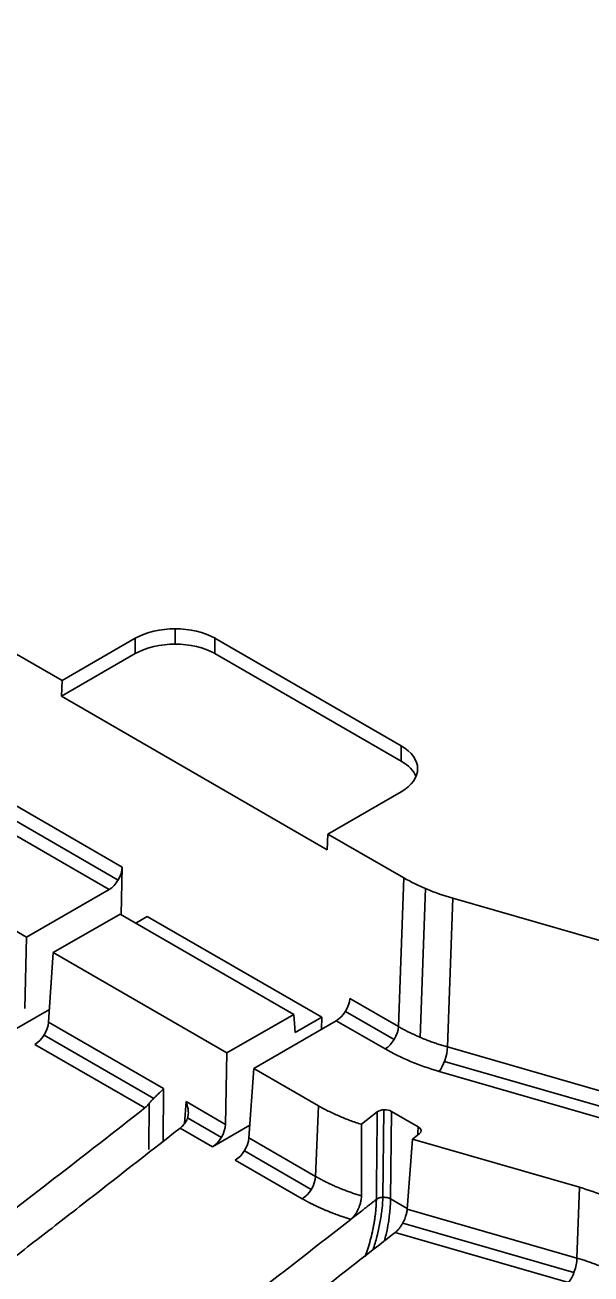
# Model space of a CAD drawing. Header units: millimetres. Extents: x 256 to 2096, y 1004 to 2403.
# Drawn here: x 1895.5 to 1925.6, y 1348.2 to 1414.6 of the extents above; entities that cross this region are included whole.
import ezdxf

# ---------------------------------------------------------------- set-up
doc = ezdxf.new("R2010")
doc.units = ezdxf.units.MM
doc.layers.add('1', color=7, linetype='Continuous', true_color=0xffffff)

msp = doc.modelspace()

# ---------------------------------------------------------------- linework, layer by layer
at = {"layer": '1', "color": 7, "linetype": 'Continuous', "lineweight": 35}
for p, q in [((1775.65, 1442.012), (1900.688, 1369.821)), ((1899.996, 1368.624), (1774.923, 1440.835)), ((1900.475, 1369.126), (1775.412, 1441.331)), ((1897.496, 1379.741), (1889.011, 1384.64)), ((1903.507, 1382.493), (1903.507, 1381.677)), ((1901.385, 1381.986), (1897.496, 1379.741)), ((1901.385, 1381.986), (1901.385, 1381.169)), ((1905.628, 1381.986), (1905.628, 1381.169)), ((1915.527, 1376.27), (1905.628, 1381.986)), ((1901.385, 1381.169), (1897.459, 1378.903)), ((1915.527, 1375.454), (1905.628, 1381.169)), ((1897.496, 1379.741), (1897.459, 1378.903)), ((1911.601, 1370.738), (1897.459, 1378.903)), ((1915.527, 1376.27), (1915.527, 1375.454)), ((1911.638, 1371.576), (1915.527, 1373.821)), ((1911.638, 1371.576), (1911.601, 1370.738)), ((1915.677, 1369.244), (1911.638, 1371.576)), ((1900.633, 1367.291), (1900.688, 1369.821)), ((1915.385, 1361.336), (1915.677, 1369.244)), ((1895.604, 1366.088), (1899.996, 1368.624)), ((1916.54, 1360.763), (1916.832, 1368.671)), ((1918.285, 1368.159), (1917.993, 1360.25)), ((1929.585, 1364.897), (1918.285, 1368.159)), ((1900.581, 1367.32), (1897.025, 1365.268)), ((1909.819, 1361.987), (1900.581, 1367.32)), ((1901.411, 1366.841), (1902.024, 1367.195)), ((1911.307, 1361.835), (1902.024, 1367.195)), ((1893.991, 1367.019), (1895.604, 1366.088)), ((1895.521, 1362.291), (1895.604, 1366.088)), ((1897.025, 1365.268), (1896.777, 1361.566)), ((1897.025, 1365.268), (1906.264, 1359.934)), ((1912.804, 1362.826), (1915.385, 1361.336)), ((1894.829, 1361.094), (1896.822, 1362.244)), ((1906.264, 1359.934), (1909.819, 1361.987)), ((1909.819, 1361.987), (1909.886, 1361.015)), ((1909.886, 1361.015), (1911.307, 1361.835)), ((1911.307, 1361.835), (1911.293, 1361.197)), ((1912.566, 1362.145), (1915.159, 1360.648)), ((1896.777, 1361.566), (1902.893, 1358.035)), ((1912.077, 1361.649), (1907.685, 1359.113)), ((1914.675, 1360.149), (1912.077, 1361.649)), ((1902.368, 1357.519), (1896.538, 1360.885)), ((1901.901, 1357.01), (1896.049, 1360.389)), ((1906.181, 1356.137), (1906.264, 1359.934)), ((1917.993, 1360.25), (1929.293, 1356.989)), ((1907.685, 1359.113), (1907.436, 1355.412)), ((1907.685, 1359.113), (1911.126, 1357.127)), ((1917.836, 1359.486), (1929.135, 1356.224)), ((1917.545, 1358.955), (1928.844, 1355.693)), ((1902.871, 1355.231), (1902.893, 1358.035)), ((1902.128, 1357.252), (1902.11, 1354.805)), ((1904.013, 1356.187), (1904.092, 1357.343)), ((1904.092, 1357.343), (1906.181, 1356.137)), ((1910.977, 1353.368), (1911.126, 1357.127)), ((1905.968, 1355.441), (1904.172, 1356.478)), ((1914.26, 1356.796), (1913.415, 1356.138)), ((1914.557, 1352.254), (1914.605, 1356.911)), ((1914.969, 1352.174), (1915.018, 1356.828)), ((1915.018, 1356.828), (1916.441, 1356.006)), ((1905.489, 1354.939), (1903.77, 1355.932)), ((1905.489, 1354.939), (1907.482, 1356.09)), ((1907.436, 1355.412), (1910.977, 1353.368)), ((1916.135, 1355.352), (1915.851, 1351.629)), ((1916.489, 1355.629), (1916.135, 1355.352)), ((1925.019, 1352.788), (1916.135, 1355.352)), ((1910.751, 1352.68), (1907.198, 1354.731)), ((1910.267, 1352.18), (1906.709, 1354.235)), ((1924.88, 1349.023), (1925.019, 1352.788)), ((1914.969, 1352.174), (1915.853, 1351.662)), ((1915.851, 1351.629), (1924.88, 1349.023)), ((1924.723, 1348.259), (1915.615, 1350.888)), ((1915.214, 1350.388), (1924.431, 1347.727))]:
    msp.add_line(p, q, dxfattribs=at)
for centre, major_axis, ratio, start_param, end_param in [((1903.507, 1380.761), (3, 0), 0.57735, 0.785398, 2.356194), ((1903.507, 1379.945), (3, 0), 0.57735, 0.785398, 2.356194), ((1913.406, 1375.046), (3, 0), 0.57735, 5.497787, 7.068583), ((1913.406, 1374.229), (3, 0), 0.57735, 0.237926, 0.785398), ((1899.977, 1369.455), (0.482, 0.882), 0.59226, 3.913197, 5.431634), ((1922.79, 1373.354), (10.055, 0.012), 0.577606, 3.925877, 4.247183), ((1912.095, 1362.459), (0.522, 0.859), 0.562044, 3.939413, 5.457849), ((1896.068, 1361.199), (0.522, 0.859), 0.562044, 3.939413, 5.457849), ((1914.675, 1360.969), (0.502, 0.87), 0.57735, 3.926991, 5.445425), ((1917.545, 1359.775), (-0.279, -0.966), 0.365148, 0.668964, 2.187398), ((1914.663, 1356.622), (0.503, 0), 0.578764, 0.786042, 2.501891), ((1905.47, 1355.771), (0.482, 0.882), 0.59226, 3.913197, 5.431634), ((1916.085, 1355.801), (0.503, 0.001), 0.576477, 5.644973, 7.066619), ((1906.727, 1355.045), (0.522, 0.859), 0.562044, 3.939413, 5.457849), ((1910.267, 1353.001), (0.502, 0.87), 0.57735, 3.926991, 5.445427), ((1920.515, 1347.592), (10.055, 0.012), 0.577606, 0.784284, 1.10559), ((1924.431, 1348.548), (0.279, 0.966), 0.365148, 3.810554, 5.328995)]:
    msp.add_ellipse(centre, major_axis=major_axis, ratio=ratio, start_param=start_param, end_param=end_param, dxfattribs=at)
for points, weights in [([(1917.993, 1360.25), (1917.03, 1360.528), (1916.146, 1360.896), (1915.385, 1361.336)], [0.999999131229, 0.999999132221, 0.999999132221, 0.999999131229]), ([(1913.415, 1352.333), (1912.512, 1352.605), (1911.698, 1352.951), (1910.977, 1353.368)], [0.999999511134, 0.99999951173, 0.999999511833, 0.999999511445]), ([(1927.489, 1347.937), (1926.727, 1348.376), (1925.843, 1348.744), (1924.88, 1349.023)], [1.00000071154, 1.00000071073, 1.00000071073, 1.00000071154])]:
    msp.add_rational_spline(points, weights, degree=3, dxfattribs=at)
for points in [[(1914.675, 1360.149), (1915.094, 1359.907), (1915.546, 1359.685), (1916.027, 1359.485)], [(1916.027, 1359.485), (1916.507, 1359.285), (1917.015, 1359.107), (1917.545, 1358.955)], [(1902.128, 1357.252), (1902.105, 1357.219), (1902.056, 1357.158), (1901.979, 1357.076), (1901.927, 1357.031), (1901.901, 1357.01)], [(1914.259, 1356.796), (1914.243, 1355.246), (1914.227, 1353.696), (1914.211, 1352.146)], [(1916.441, 1356.006), (1916.431, 1355.86), (1916.421, 1355.713), (1916.41, 1355.567)], [(1913.415, 1351.523), (1913.228, 1351.377), (1913.04, 1351.231), (1912.853, 1351.085)]]:
    msp.add_open_spline(points, degree=3, dxfattribs=at)
for points, knots in [([(1902.128, 1357.252), (1902.157, 1357.291), (1902.189, 1357.329), (1902.232, 1357.378), (1902.241, 1357.387), (1902.259, 1357.407), (1902.268, 1357.416), (1902.295, 1357.445), (1902.313, 1357.463), (1902.349, 1357.5), (1902.368, 1357.518), (1902.395, 1357.546), (1902.404, 1357.555), (1902.423, 1357.572), (1902.432, 1357.581), (1902.477, 1357.625), (1902.513, 1357.659), (1902.581, 1357.724), (1902.615, 1357.756), (1902.663, 1357.802), (1902.679, 1357.818), (1902.71, 1357.847), (1902.725, 1357.862), (1902.768, 1357.905), (1902.795, 1357.932), (1902.834, 1357.972), (1902.852, 1357.991), (1902.87, 1358.01), (1902.882, 1358.023), (1902.887, 1358.029), (1902.893, 1358.035)], [0, 0, 0, 0, 0.125, 0.125, 0.15625, 0.15625, 0.1875, 0.1875, 0.25, 0.25, 0.3125, 0.3125, 0.34375, 0.34375, 0.375, 0.375, 0.5, 0.5, 0.625, 0.625, 0.6875, 0.6875, 0.75, 0.75, 0.875, 0.875, 0.9375, 0.96875, 0.96875, 1, 1, 1, 1]), ([(1904.092, 1357.343), (1904.096, 1357.332), (1904.1, 1357.322), (1904.108, 1357.301), (1904.119, 1357.269), (1904.13, 1357.237), (1904.15, 1357.173), (1904.162, 1357.13), (1904.182, 1357.042), (1904.191, 1356.998), (1904.2, 1356.931), (1904.203, 1356.908), (1904.207, 1356.863), (1904.208, 1356.84), (1904.211, 1356.773), (1904.211, 1356.728), (1904.205, 1356.639), (1904.199, 1356.595), (1904.188, 1356.54), (1904.186, 1356.529), (1904.18, 1356.507), (1904.177, 1356.496), (1904.168, 1356.464), (1904.161, 1356.443), (1904.138, 1356.381), (1904.118, 1356.342), (1904.095, 1356.304)], [0, 0, 0, 0, 0.03125, 0.03125, 0.0625, 0.125, 0.125, 0.25, 0.25, 0.375, 0.375, 0.4375, 0.4375, 0.5, 0.5, 0.625, 0.625, 0.75, 0.75, 0.78125, 0.78125, 0.8125, 0.8125, 0.875, 0.875, 1, 1, 1, 1]), ([(1911.126, 1357.127), (1911.295, 1357.029), (1911.47, 1356.935), (1911.831, 1356.754), (1912.017, 1356.668), (1912.401, 1356.502), (1912.793, 1356.345), (1913.204, 1356.204), (1913.415, 1356.138)], [0, 0, 0, 0, 0.25, 0.25, 0.5, 0.5, 0.75, 1, 1, 1, 1]), ([(1901.901, 1357.01), (1900.285, 1355.749), (1896.644, 1352.903), (1891.034, 1348.623), (1885.664, 1344.137), (1882.016, 1339.662), (1880.34, 1335.553), (1878.656, 1332.017), (1875.495, 1328.987), (1872.185, 1325.745), (1868.192, 1322.317), (1863.498, 1318.659), (1857.938, 1314.798), (1853.776, 1312.237), (1851.519, 1310.934)], [0, 0, 0, 0, 0.085486, 0.192871, 0.292548, 0.381023, 0.457302, 0.520716, 0.582437, 0.650783, 0.725777, 0.808295, 0.89931, 1, 1, 1, 1]), ([(1884.785, 1339.169), (1885.038, 1339.565), (1885.306, 1339.956), (1885.873, 1340.728), (1886.172, 1341.109), (1886.796, 1341.863), (1887.122, 1342.235), (1887.8, 1342.97), (1888.152, 1343.334), (1888.881, 1344.053), (1889.258, 1344.409), (1889.84, 1344.936), (1890.037, 1345.111), (1890.436, 1345.459), (1891.044, 1345.978), (1891.673, 1346.491), (1892.522, 1347.17), (1892.952, 1347.508), (1893.6, 1348.014), (1893.816, 1348.183), (1894.249, 1348.52), (1894.898, 1349.025), (1895.983, 1349.866), (1896.85, 1350.539), (1897.717, 1351.212), (1899.882, 1352.896), (1902.04, 1354.583), (1903.77, 1355.932)], [0, 0, 0, 0, 0.0625, 0.0625, 0.125, 0.125, 0.1875, 0.1875, 0.25, 0.25, 0.3125, 0.3125, 0.34375, 0.34375, 0.375, 0.4375, 0.4375, 0.5, 0.5, 0.53125, 0.53125, 0.5625, 0.625, 0.6875, 0.6875, 0.75, 1, 1, 1, 1]), ([(1903.77, 1355.932), (1903.798, 1355.954), (1903.854, 1356.003), (1903.91, 1356.061), (1903.951, 1356.108), (1903.964, 1356.124), (1903.991, 1356.158), (1904.005, 1356.175), (1904.044, 1356.228), (1904.07, 1356.265), (1904.095, 1356.304)], [0, 0, 0, 0, 0.25, 0.5, 0.5, 0.625, 0.625, 0.75, 0.75, 1, 1, 1, 1]), ([(1913.415, 1352.333), (1913.415, 1352.967), (1913.415, 1353.601), (1913.415, 1354.869), (1913.415, 1355.504), (1913.415, 1356.138)], [0, 0, 0, 0, 0.5, 0.5, 1, 1, 1, 1]), ([(1910.267, 1352.18), (1910.279, 1352.174), (1910.303, 1352.16), (1910.34, 1352.139), (1910.379, 1352.117), (1910.42, 1352.094), (1910.463, 1352.07), (1910.508, 1352.046), (1910.554, 1352.021), (1910.602, 1351.996), (1910.652, 1351.969), (1910.705, 1351.943), (1910.759, 1351.915), (1910.815, 1351.887), (1910.873, 1351.858), (1910.933, 1351.829), (1910.995, 1351.799), (1911.059, 1351.769), (1911.126, 1351.738), (1911.194, 1351.707), (1911.265, 1351.675), (1911.338, 1351.643), (1911.413, 1351.61), (1911.515, 1351.567), (1911.641, 1351.515), (1911.789, 1351.456), (1911.932, 1351.4), (1912.069, 1351.349), (1912.2, 1351.302), (1912.325, 1351.258), (1912.443, 1351.217), (1912.555, 1351.18), (1912.66, 1351.145), (1912.759, 1351.114), (1912.822, 1351.094), (1912.853, 1351.084)], [0, 0, 0, 0, 0.015578, 0.031842, 0.048792, 0.066425, 0.084742, 0.10374, 0.12342, 0.143781, 0.164821, 0.18654, 0.208938, 0.232014, 0.255767, 0.280198, 0.305307, 0.331093, 0.357557, 0.3847, 0.412521, 0.441023, 0.470205, 0.500071, 0.558705, 0.614681, 0.668011, 0.718707, 0.766773, 0.812214, 0.85503, 0.89522, 0.932781, 0.96771, 1, 1, 1, 1]), ([(1913.415, 1352.333), (1913.415, 1352.279), (1913.411, 1352.223), (1913.4, 1352.138), (1913.396, 1352.108), (1913.385, 1352.05), (1913.379, 1352.019), (1913.358, 1351.93), (1913.341, 1351.87), (1913.311, 1351.781), (1913.3, 1351.752), (1913.282, 1351.707), (1913.276, 1351.693), (1913.264, 1351.664), (1913.258, 1351.649), (1913.225, 1351.578), (1913.197, 1351.523), (1913.159, 1351.457), (1913.151, 1351.443), (1913.135, 1351.418), (1913.127, 1351.405), (1913.103, 1351.367), (1913.086, 1351.343), (1913.036, 1351.273), (1913, 1351.23), (1912.955, 1351.18), (1912.945, 1351.171), (1912.927, 1351.152), (1912.899, 1351.125), (1912.871, 1351.1), (1912.852, 1351.085)], [0, 0, 0, 0, 0.125, 0.125, 0.1875, 0.1875, 0.25, 0.25, 0.375, 0.375, 0.4375, 0.4375, 0.46875, 0.46875, 0.5, 0.5, 0.625, 0.625, 0.65625, 0.65625, 0.6875, 0.6875, 0.75, 0.75, 0.875, 0.875, 0.90625, 0.90625, 0.9375, 1, 1, 1, 1]), ([(1914.211, 1352.146), (1914.204, 1352.14), (1914.185, 1352.126), (1914.154, 1352.102), (1914.114, 1352.07), (1914.066, 1352.032), (1914.01, 1351.988), (1913.947, 1351.939), (1913.881, 1351.887), (1913.807, 1351.829), (1913.728, 1351.767), (1913.645, 1351.702), (1913.565, 1351.64), (1913.489, 1351.581), (1913.439, 1351.542), (1913.415, 1351.523)], [0, 0, 0, 0, 0.028787, 0.068166, 0.118138, 0.178702, 0.249858, 0.330244, 0.413561, 0.49981, 0.608476, 0.712828, 0.812866, 0.90859, 1, 1, 1, 1]), ([(1913.613, 1349.106), (1913.662, 1349.242), (1913.76, 1349.529), (1913.891, 1349.97), (1913.984, 1350.349), (1914.047, 1350.649), (1914.088, 1350.871), (1914.124, 1351.091), (1914.147, 1351.259), (1914.161, 1351.376), (1914.168, 1351.442), (1914.175, 1351.507), (1914.181, 1351.573), (1914.187, 1351.638), (1914.192, 1351.703), (1914.196, 1351.767), (1914.2, 1351.831), (1914.203, 1351.895), (1914.206, 1351.958), (1914.208, 1352.021), (1914.21, 1352.084), (1914.211, 1352.126), (1914.211, 1352.146)], [0, 0, 0, 0, 0.13203, 0.277809, 0.423863, 0.496252, 0.568474, 0.640661, 0.712946, 0.735094, 0.757217, 0.779319, 0.801403, 0.823473, 0.845534, 0.867588, 0.88964, 0.911694, 0.933753, 0.955821, 0.977902, 1, 1, 1, 1]), ([(1914.037, 1349.471), (1914.046, 1349.496), (1914.054, 1349.521), (1914.139, 1349.787), (1914.207, 1350.03), (1914.326, 1350.509), (1914.377, 1350.746), (1914.46, 1351.217), (1914.493, 1351.452), (1914.536, 1351.878), (1914.549, 1352.069), (1914.555, 1352.254)], [0, 0, 0, 0, 0.02616, 0.02616, 0.279295, 0.279295, 0.532431, 0.532431, 0.785566, 0.785566, 1, 1, 1, 1]), ([(1914.211, 1352.153), (1914.233, 1352.168), (1914.257, 1352.182), (1914.311, 1352.206), (1914.341, 1352.216), (1914.404, 1352.234), (1914.437, 1352.241), (1914.506, 1352.251), (1914.542, 1352.254), (1914.613, 1352.256), (1914.649, 1352.255), (1914.721, 1352.25), (1914.756, 1352.245), (1914.823, 1352.231), (1914.855, 1352.223), (1914.916, 1352.202), (1914.944, 1352.19), (1914.969, 1352.177)], [0, 0, 0, 0, 0.125, 0.125, 0.25, 0.25, 0.375, 0.375, 0.5, 0.5, 0.625, 0.625, 0.75, 0.75, 0.875, 0.875, 1, 1, 1, 1]), ([(1914.641, 1349.934), (1914.671, 1350.046), (1914.863, 1350.816), (1914.961, 1351.571), (1914.969, 1352.174)], [0, 0, 0, 0, 0.145253, 1, 1, 1, 1]), ([(1915.214, 1350.388), (1915.252, 1350.418), (1915.291, 1350.452), (1915.347, 1350.51), (1915.366, 1350.531), (1915.394, 1350.563), (1915.403, 1350.574), (1915.422, 1350.596), (1915.431, 1350.608), (1915.477, 1350.666), (1915.511, 1350.716), (1915.561, 1350.794), (1915.578, 1350.821), (1915.601, 1350.863), (1915.609, 1350.877), (1915.624, 1350.905), (1915.632, 1350.919), (1915.669, 1350.99), (1915.695, 1351.048), (1915.726, 1351.122), (1915.731, 1351.137), (1915.743, 1351.167), (1915.748, 1351.182), (1915.764, 1351.227), (1915.774, 1351.257), (1915.801, 1351.345), (1915.816, 1351.404), (1915.833, 1351.49), (1915.838, 1351.519), (1915.846, 1351.575), (1915.849, 1351.602), (1915.851, 1351.629)], [0, 0, 0, 0, 0.125, 0.125, 0.1875, 0.1875, 0.21875, 0.21875, 0.25, 0.25, 0.375, 0.375, 0.4375, 0.4375, 0.46875, 0.46875, 0.5, 0.5, 0.625, 0.625, 0.65625, 0.65625, 0.6875, 0.6875, 0.75, 0.75, 0.875, 0.875, 0.9375, 0.9375, 1, 1, 1, 1]), ([(1912.853, 1351.084), (1911.139, 1349.747), (1907.402, 1346.824), (1901.693, 1342.468), (1896.324, 1337.982), (1892.676, 1333.508), (1890.999, 1329.398), (1889.316, 1325.863), (1886.155, 1322.833), (1882.844, 1319.591), (1878.851, 1316.163), (1874.157, 1312.505), (1868.598, 1308.644), (1864.436, 1306.083), (1862.179, 1304.78)], [0, 0, 0, 0, 0.090174, 0.197009, 0.296175, 0.384196, 0.460084, 0.523173, 0.584577, 0.652573, 0.727183, 0.809278, 0.899826, 1, 1, 1, 1]), ([(1901.868, 1339.956), (1902.404, 1340.399), (1902.952, 1340.837), (1904.06, 1341.708), (1904.621, 1342.141), (1905.321, 1342.682), (1905.461, 1342.79), (1905.74, 1343.007), (1906.159, 1343.332), (1907.136, 1344.091), (1907.971, 1344.743), (1908.806, 1345.395), (1909.085, 1345.612), (1909.641, 1346.046), (1910.477, 1346.698), (1912.427, 1348.217), (1914.099, 1349.52), (1915.214, 1350.388)], [0, 0, 0, 0, 0.125, 0.125, 0.25, 0.25, 0.28125, 0.28125, 0.3125, 0.375, 0.5, 0.5, 0.5625, 0.5625, 0.625, 0.75, 1, 1, 1, 1])]:
    msp.add_open_spline(points, degree=3, knots=knots, dxfattribs=at)

doc.saveas('drawing.dxf')
